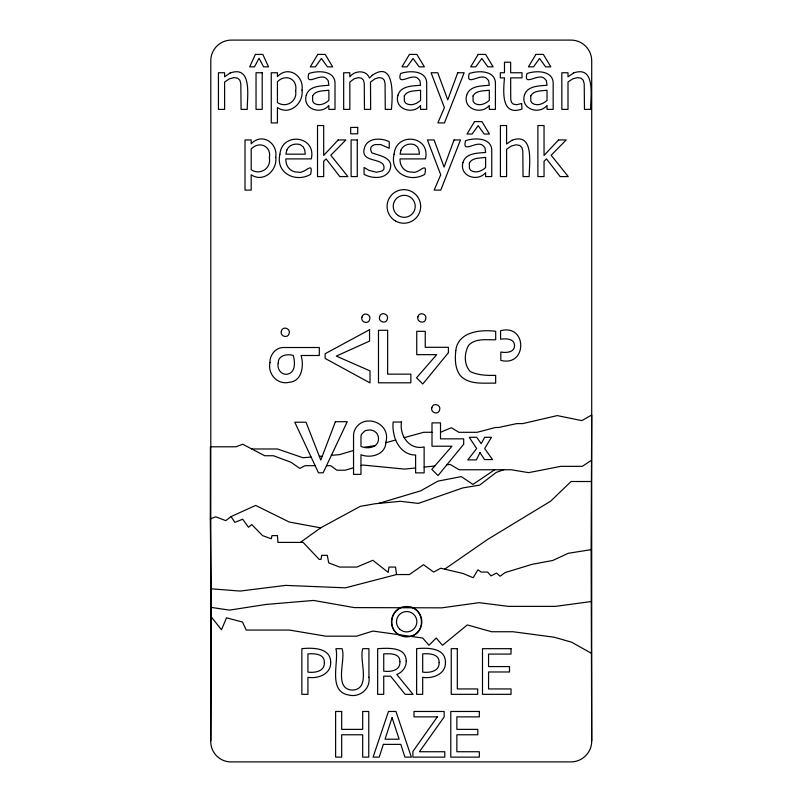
<?xml version="1.0" encoding="UTF-8"?>
<svg xmlns="http://www.w3.org/2000/svg" width="802" height="802" viewBox="0 0 802 802"><rect width="100%" height="100%" fill="white"/><g stroke="black" fill="none" stroke-linecap="round" stroke-linejoin="round"><path stroke-width="1.2" d="M210.796 740.757L210.796 61.243A20.631 20.631 0 0 1 231.938 40.1L570.573 40.1A20.762 20.762 0 0 1 591.706 61.243L591.706 740.757A20.832 20.832 0 0 1 570.573 761.9L231.938 761.9A20.24 20.24 0 0 1 210.796 740.757L211.417 617.069L210.294 518.944L210.405 446.794L235.968 446.794L242.685 444.238L264.73 455.736L273.392 455.736L291.076 462.303L299.788 468.428L304.991 465.691L315.156 465.691M591.706 740.757L591.114 549.651L591.706 415.015L581.791 420.629L557.31 415.596L522.653 423.616L516.648 423.616L498.563 427.496L495.476 427.496L477.09 432.308L458.864 432.308L451.386 427.727L440.509 432.288M503.676 469.761L496.248 472.418L479.666 485.11L462.754 487.927L418.373 503.405L400.459 501.31L375.416 503.706L360.359 506.313L320.64 527.846L289.211 522.022L255.668 505.42L231.036 516.588L225.773 520.658L215.718 516.769L210.294 518.944M300.379 542.403L320.64 527.846M444.709 569.149L487.596 539.445L550.623 501.19L571.104 481.511L591.234 481.511M494.704 469.761L472.979 484.408L461.28 476.609L437.902 481.14L420.729 490.834L378.634 503.405M591.274 460.448L582.232 466.343L560.869 466.343L528.598 472.639L511.195 469.761L459.195 469.761L450.153 464.438L446.884 464.779M410.604 636.377C427.286 632.698 423.747 605.801 406.674 606.563C391.767 605.891 385.852 627.996 399.095 634.863M353.542 450.463L339.467 454.654L331.386 455.335M364.589 447.175L375.236 445.631M353.542 467.777L345.191 470.223L336.85 470.223L330.725 465.691L326.504 465.691M360.97 465.591L362.825 465.04L404.599 469.09L415.606 467.967M385.822 442.714L395.797 439.967M404.048 437.702L423.667 432.288L432.007 432.288M591.114 549.651L568.197 553.31L552.778 560.468L532.147 564.317L505.049 572.588L500.157 576.227L496.518 573.069L490.944 575.906L487.686 572.067L481.25 572.067L477.962 569.781L473.17 577.741L463.025 573.47L440.799 568.227L433.621 572.067L423.496 564.698L409.431 574.553L396.509 574.553L345.421 587.836L285.612 585.39L240.109 591.064L211.086 588.798M591.345 601.53L555.545 606.362L508.348 606.362L479.095 602.673L441.722 607.846L354.294 607.605L313.592 600.437L265.843 604.467L229.442 610.121L211.307 607.415M424.138 467.095L434.744 466.012M311.106 457.06L302.955 457.752L277.502 448.98L251.778 448.98M319.346 456.358L322.324 456.107M591.585 653.419L571.625 642.181L554.102 637.199L513.009 631.745L491.586 631.745L467.325 624.918L442.473 645.269L436.218 638.031L428.95 645.269L422.694 638.031L372.89 631.054L356.619 636.187L325.893 636.187L289.502 630.071L246.234 630.071L242.485 622.001L226.525 617.851L221.482 629.75L211.417 617.069M231.036 516.588L234.876 522.343L242.705 519.235L248.5 527.275L251.778 524.548L262.525 535.606L271.287 538.794L271.988 535.606L277.452 535.606L277.923 542.403L303.136 542.403L319.196 559.385L321.021 559.385L321.642 555.335L327.276 555.335L328.71 562.874L339.667 567.074L356.83 567.074L372.85 560.287L388.188 572.387L388.98 567.074L395.546 567.074L396.509 574.553M411.546 607.365A15.168 15.168 0 0 1 418.905 630.693A15.168 15.168 0 0 1 394.444 630.693A15.168 15.168 0 0 1 401.802 607.365M269.973 362.664C267.457 373.963 277.582 385.301 289.342 382.263C302.153 381.401 304.128 365.241 301.061 355.497L319.316 355.497L319.316 347.517L284.169 347.517C276.068 346.985 269.552 354.895 269.973 362.664M401.491 422.032C399.306 435.556 409.251 450.313 424.138 446.945L424.138 472.879L415.606 472.879L415.606 455.015C403.867 455.195 396.068 444.859 393.952 434.323A37.794 37.794 0 0 1 393.13 422.032L401.491 422.032M278.224 363.156C276.72 368.94 281.522 375.536 287.758 374.133C295.938 371.988 294.956 361.872 293.311 355.497C287.347 353.492 277.813 355.376 278.224 363.156M368.94 677.159C370.775 688.748 359.747 697.91 348.649 695.013C327.477 691.354 339.236 661.62 335.918 648.678L341.993 648.678C346.344 658.773 332.94 689.239 352.419 690.101C371.927 689.179 358.544 658.853 362.875 648.678L368.94 648.678L368.94 677.159M275.758 157.292C277.602 170.405 263.307 183.157 251.186 174.746L251.186 190.104L245.011 190.104L245.011 139.939L251.186 139.939L251.186 143.779C261.973 132.29 277.983 142.896 275.758 157.292M302.003 90.105C303.848 103.217 289.552 115.969 277.432 107.558L277.432 122.917L271.256 122.917L271.256 72.751L277.432 72.751L277.432 76.591C288.219 65.102 304.229 75.709 302.003 90.105M378.474 438.133C379.055 447.506 367.867 449.491 360.97 446.433L360.97 436.308A7.278 7.278 0 0 1 361.642 434.103L364.8 430.965A6.386 6.386 0 0 1 366.925 430.363C372.308 428.799 378.364 432.178 378.474 438.133M279.918 154.225C275.307 172.971 295.697 183.137 310.595 174.355C313.833 159.849 304.319 174.646 297.993 172.059C290.655 172.6 285.271 165.934 285.893 158.896L311.286 158.896C316.74 135.618 281.933 131.608 279.918 154.225M394.083 154.225C389.471 172.971 409.862 183.137 424.759 174.355C427.997 159.849 418.484 174.646 412.168 172.059C404.82 172.6 399.436 165.934 400.058 158.896L425.451 158.896C430.905 135.618 396.098 131.608 394.083 154.225M330.675 662.442C331.076 674.231 317.823 679.023 307.928 677.309L307.928 694.332L301.853 694.332L301.853 648.678C312.299 647.585 330.895 647.565 330.675 662.442M445.451 662.442C445.852 674.231 432.589 679.023 422.694 677.309L422.694 694.332L416.629 694.332L416.629 648.678C427.075 647.585 445.661 647.565 445.451 662.442M364.469 147.879C359.426 164.55 386.815 156.099 383.767 169.433L382.113 171.037L376.469 172.25L369.09 170.415L364.068 167.468L364.068 174.385C371.978 178.565 384.739 179.568 389.642 170.495C394.885 157.884 380.008 155.799 371.777 152.851L370.534 149.423L371.055 147.157L372.629 145.553L374.965 144.591L380.719 144.54L389.231 148.3L389.231 141.713C381.341 137.633 367.236 137.523 364.469 147.879M385.882 442.163C385.742 454.574 370.885 458.674 360.97 454.754L360.97 474.373L353.542 474.373L353.542 436.609A15.228 15.228 0 0 1 354.414 430.744C362.083 412.378 391.476 422.012 385.882 442.163M269.392 157.984C271.307 168.641 259.888 175.578 251.186 169.723L251.186 148.961C259.156 140.661 271.627 145.894 269.392 157.984M295.637 90.796C297.552 101.453 286.134 108.39 277.432 102.536L277.432 81.774C285.392 73.473 297.873 78.706 295.637 90.796M306.244 95.248C302.264 108.912 320.78 115.277 328.87 105.493L328.87 109.393L335.005 109.393L335.005 84.33C335.848 70.446 318.254 70.205 308.82 73.533C304.9 87.528 320.309 72.401 326.374 78.556L328.208 80.611L328.87 85.283C320.98 85.934 308.991 85.774 306.244 95.248M397.932 95.248C393.962 108.912 412.479 115.277 420.559 105.493L420.559 109.393L426.694 109.393L426.694 84.33C427.536 70.446 409.952 70.205 400.519 73.533C396.589 87.528 412.007 72.401 418.073 78.556L419.907 80.611L420.559 85.283C412.679 85.934 400.679 85.774 397.932 95.248M466.664 95.248C462.684 108.912 481.2 115.277 489.29 105.493L489.29 109.393L495.425 109.393L495.425 84.33C496.268 70.446 478.684 70.205 469.25 73.533C465.32 87.528 480.729 72.401 486.794 78.556L488.639 80.611L489.29 85.283C481.4 85.934 469.411 85.774 466.664 95.248M462.985 162.435C459.015 176.099 477.531 182.465 485.621 172.681L485.621 176.58L491.756 176.58L491.756 151.518C492.588 137.633 475.005 137.393 465.571 140.721C461.651 154.716 477.06 139.588 483.125 145.743L484.959 147.799L485.621 152.47C477.731 153.122 465.731 152.961 462.985 162.435M524.408 95.248C520.428 108.912 538.944 115.277 547.034 105.493L547.034 109.393L553.169 109.393L553.169 84.33C554.012 70.446 536.418 70.205 526.984 73.533C523.064 87.528 538.473 72.401 544.538 78.556L546.373 80.611L547.034 85.283C539.144 85.934 527.145 85.774 524.408 95.248M514.533 345.642C514.583 352.72 505.882 352.96 500.819 352.028L500.819 360.379C527.385 367.216 527.445 323.537 500.578 330.725L500.578 339.256C505.671 338.364 514.563 338.444 514.533 345.642M281.332 331.186C279.627 336.339 288.038 338.925 289.141 333.432C290.835 328.279 282.434 325.682 281.332 331.186M361.933 317.131C360.228 322.294 368.639 324.88 369.732 319.376C371.436 314.224 363.025 311.637 361.933 317.131M379.577 316.77C377.882 321.923 386.283 324.509 387.386 319.016C389.09 313.863 380.679 311.266 379.577 316.77M417.912 316.82C416.218 321.973 424.619 324.559 425.722 319.066C427.426 313.913 419.015 311.316 417.912 316.82M431.837 407.647C430.133 412.799 438.544 415.386 439.636 409.892C441.341 404.739 432.93 402.143 431.837 407.647M455.807 350.424C454.884 358.955 454.924 368.298 460.198 375.516C469.08 385.181 483.877 382.795 495.656 383.166L495.656 375.376C487.105 375.547 478.092 375.336 470.243 371.537C463.807 364.569 464.127 353.271 468.599 345.341C475.526 337.893 486.573 340.128 495.696 339.727L495.696 331.306C480.809 329.341 458.022 331.587 455.807 350.424M406.233 661.059C406.363 667.084 402.373 672.467 396.759 674.462L413.01 694.332L405.13 694.332L390.654 676.176L383.727 676.176L383.727 694.332L377.652 694.332L377.652 648.678C387.496 648.116 406.153 646.482 406.233 661.059M399.887 661.52C400.609 670.703 390.584 672.136 383.727 671.124L383.727 653.891C389.592 653.61 400.078 652.998 399.887 661.52M312.61 95.889L312.65 101.132L313.973 103.127C318.735 106.506 325.031 103.979 328.87 100.37L328.87 90.205C323.396 91.127 315.677 90.145 312.61 95.889M404.298 95.889L404.338 101.132L405.672 103.127C410.434 106.506 416.719 103.979 420.559 100.37L420.559 90.205C415.085 91.127 407.376 90.145 404.298 95.889M324.359 662.592C324.73 671.585 314.745 672.958 307.928 672.136L307.928 653.891C314.304 653.359 324.75 653.74 324.359 662.592M473.03 95.889L473.07 101.132L474.393 103.127C479.155 106.506 485.451 103.979 489.29 100.37L489.29 90.205C483.817 91.127 476.097 90.145 473.03 95.889M469.35 163.077L469.391 168.32L470.724 170.315C475.486 173.693 481.771 171.167 485.621 167.558L485.621 157.392C480.137 158.315 472.428 157.332 469.35 163.077M439.135 662.592C439.506 671.585 429.521 672.958 422.694 672.136L422.694 653.891C429.07 653.359 439.526 653.74 439.135 662.592M530.764 95.889L530.804 101.132L532.137 103.127C536.899 106.506 543.195 103.979 547.034 100.37L547.034 90.205C541.551 91.127 533.841 90.145 530.764 95.889M286.815 150.094L285.893 154.174L305.281 154.174L304.69 149.874L303.186 146.826L300.409 144.731C295.266 142.946 288.991 144.811 286.815 150.094M400.98 150.094L400.058 154.174L419.446 154.174L418.855 149.874L417.351 146.826L414.574 144.731C409.431 142.946 403.155 144.811 400.98 150.094M383.356 744.376L379.216 757.128L373.08 757.128L388.479 711.474L395.957 711.474L411.356 757.128L404.94 757.128L400.799 744.376L383.356 744.376M392.068 717.67L385.04 739.193L399.115 739.193L392.068 717.67M457.731 72.751L447.757 99.879L437.752 72.751L431.095 72.751L444.408 107.628L437.852 122.917L444.448 122.917L464.157 72.751L457.731 72.751M454.062 139.939L444.087 167.067L434.082 139.939L427.416 139.939L440.739 174.816L434.173 190.104L440.769 190.104L460.488 139.939L454.062 139.939M335.406 421.692L320.81 460.097L306.013 422.223L294.785 422.223L318.484 472.809L323.146 472.809L347.266 421.692L335.406 421.692M255.387 54.416L249.673 66.847L254.495 66.847L259.026 58.215L263.587 66.847L268.54 66.847L262.825 54.416L255.387 54.416M479.967 452.629L476.398 459.907L467.787 459.907L476.669 448.539L469.26 437.311L476.689 437.28L481.23 443.686L484.669 437.28L491.476 437.28L484.669 448.539L492.508 459.576L484.538 459.576L479.967 452.629M317.742 54.416L310.264 66.847L315.356 66.847L321.391 58.446L327.457 66.847L332.67 66.847L325.191 54.416L317.742 54.416M409.441 54.416L401.962 66.847L407.045 66.847L413.08 58.446L419.155 66.847L424.368 66.847L416.89 54.416L409.441 54.416M478.172 54.416L470.694 66.847L475.776 66.847L481.812 58.446L487.877 66.847L493.1 66.847L485.621 54.416L478.172 54.416M474.493 121.603L467.015 134.034L472.097 134.034L478.142 125.633L484.207 134.034L489.42 134.034L481.942 121.603L474.493 121.603M535.906 54.416L528.428 66.847L533.51 66.847L539.556 58.446L545.621 66.847L550.834 66.847L543.355 54.416L535.906 54.416M437.321 716.868L412.89 751.484L412.89 757.128L444.779 757.128L444.779 751.735L419.446 751.735L444.158 716.958L444.158 711.474L413.992 711.474L413.992 716.868L437.321 716.868M448.418 352.659L422.814 383.988L416.539 377.832L436.669 354.664L416.739 354.664L416.739 331.316L425.24 331.316L425.24 347.296L448.418 347.296L448.418 352.659M463.686 444.218L438.082 475.536L431.807 469.391L451.937 446.223L432.007 446.223L432.007 422.865L440.509 422.865L440.509 438.844L463.686 438.844L463.686 444.218M338.183 139.939L323.687 155.428L323.687 125.533L317.522 125.533L317.522 176.58L323.687 176.58L323.687 161.262L326.113 158.896L339.797 176.58L347.898 176.58L330.805 155.257L345.862 139.939L338.183 139.939M558.543 139.939L544.047 155.428L544.047 125.533L537.881 125.533L537.881 176.58L544.047 176.58L544.047 161.262L546.473 158.896L560.157 176.58L568.257 176.58L551.164 155.257L566.222 139.939L558.543 139.939M372.208 75.328L369.451 78.065C366.464 69.644 354.584 70.335 349.832 76.822L349.832 72.751L343.667 72.751L343.667 109.393L349.832 109.393L349.832 82.035L354.093 78.857L358.293 77.604L361.572 78.225L363.446 80.17L364.268 83.528L364.459 109.393L370.634 109.393L370.504 82.135L375.015 78.766L379.095 77.604L382.374 78.225L384.248 80.17L385.07 83.528L385.261 109.393L391.426 109.393C392.519 97.563 395.226 59.508 372.208 75.328M230.054 73.042L224.61 76.822L224.61 72.751L218.445 72.751L218.445 109.393L224.61 109.393L224.61 82.035L229.382 78.837L234.124 77.604L237.803 78.275L239.898 80.33L240.831 83.819L241.081 109.393L247.247 109.393C246.986 97.974 252.911 64.721 230.054 73.042M573.44 73.042L567.996 76.822L567.996 72.751L561.831 72.751L561.831 109.393L567.996 109.393L567.996 82.035L572.768 78.837L577.51 77.604L581.179 78.275L583.285 80.33L584.217 83.819L584.468 109.393L590.633 109.393C590.372 97.974 596.297 64.721 573.44 73.042M512.027 140.23L506.583 144.009L506.583 125.533L500.418 125.533L500.418 176.58L506.583 176.58L506.583 149.222L511.355 146.024L516.097 144.791L519.766 145.463L521.871 147.518L522.804 151.007L523.054 176.58L529.22 176.58C528.959 165.162 534.884 131.909 512.027 140.23M369.552 329.702L325.131 353.732L325.131 358.454L370.013 382.905L370.013 370.885L336.289 356.088L369.552 341.091L369.552 329.702M521.641 103.528L516.688 104.701L513.31 104.13L511.506 102.405L510.744 99.588L510.653 77.864L522.002 77.864L522.002 72.751L510.653 72.751L510.653 62.215L504.478 62.215L504.478 72.751L500.318 72.751L500.318 77.864L504.478 77.864C503.355 90.897 500.749 116.521 522.002 109.072L521.641 103.528M262.204 72.751L256.038 72.751L256.038 109.393L262.204 109.393L262.204 72.751M357.702 127.408L350.685 127.408L350.685 133.804L357.702 133.804L357.702 127.408M357.281 139.939L351.116 139.939L351.116 176.58L357.281 176.58L357.281 139.939M387.627 330.284L378.484 330.284L378.484 382.815L410.855 382.815L410.855 374.153L387.627 374.153L387.627 330.284M457.32 648.678L451.245 648.678L451.245 694.332L477.711 694.332L477.711 688.938L457.32 688.938L457.32 648.678M511.034 648.678L482.493 648.678L482.493 694.332L511.034 694.332L511.034 688.938L488.558 688.938L488.558 671.976L509.501 671.976L509.501 666.582L488.558 666.582L488.558 654.071L511.034 654.071L511.034 648.678M341.682 711.474L335.617 711.474L335.617 757.128L341.682 757.128L341.682 734.772L362.684 734.772L362.684 757.128L368.76 757.128L368.76 711.474L362.684 711.474L362.684 729.379L341.682 729.379L341.682 711.474M479.335 711.474L450.784 711.474L450.784 757.128L479.335 757.128L479.335 751.735L456.859 751.735L456.859 734.772L477.802 734.772L477.802 729.379L456.859 729.379L456.859 716.868L479.335 716.868L479.335 711.474M399.476 628.938A10.185 10.185 0 0 0 416.519 624.367A10.185 10.185 0 0 0 404.038 611.886A10.185 10.185 0 0 0 399.476 628.938M395.476 220.971A16.792 16.792 0 0 0 420.669 206.435A16.792 16.792 0 0 0 395.476 191.889A16.792 16.792 0 0 0 395.476 220.971M398.333 215.618A11.017 11.017 0 0 0 415.235 206.776A11.017 11.017 0 0 0 399.125 196.56A11.017 11.017 0 0 0 398.333 215.618"/></g></svg>
